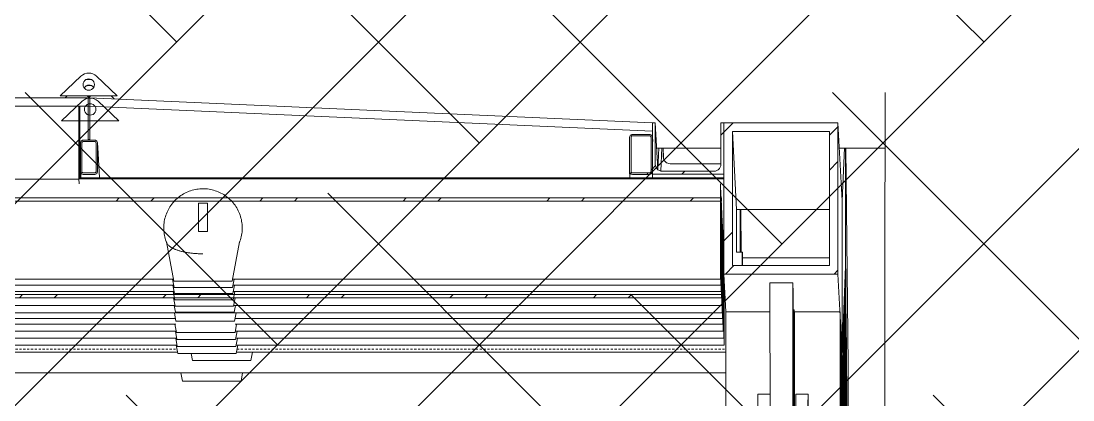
# Model space of a CAD drawing. Header units: millimetres. Extents: x 50357 to 985146, y 723188 to 1803594.
# Drawn here: x 909502 to 913188, y 784342 to 785669 of the extents above; entities that cross this region are included whole.
import ezdxf

# ---------------------------------------------------------------- set-up
doc = ezdxf.new("R2010")
doc.units = ezdxf.units.MM
doc.header["$LTSCALE"] = 3
doc.header["$MEASUREMENT"] = 0
doc.linetypes.add('Member Hidden', pattern=[4.5, 2.5, -2])
for name, color, linetype, lineweight, true_color in [('A-FLOR', 7, 'Continuous', 5, 0x6e6e6e), ('A-FLOR-PATT', 7, 'Continuous', 13, 0x6e6e6e), ('A-GENM', 7, 'Continuous', 13, 0x6e6e6e), ('ADS280_H', 7, 'Member Hidden', 13, 0x6e6e6e), ('ADS280_S', 7, 'Continuous', 13, 0x6e6e6e), ('E-ELEC-EQPM', 7, 'Continuous', 13, 0x6e6e6e), ('S-BEAM', 7, 'Continuous', 13, 0x6e6e6e)]:
    doc.layers.add(name, color=color, linetype=linetype, lineweight=lineweight, true_color=true_color)
doc.layers.add('Hatch (CARR)', color=8, linetype='Continuous', lineweight=35)
pattern_1 = [(45, (970121.66, 771645.6), (-251.4472, 251.4472), []), (45, (970121.66, 772026.6), (-251.4472, 251.4472), [])]

# ---------------------------------------------------------------- blocks, each defined once
blk = doc.blocks.new('Built Up Member - S6_BUILT-UP BOX D350xB150xTF11xTW11 THK-3509497-SEC C')
at = {"layer": 'ADS280_H', "linetype": 'Continuous'}
h = blk.add_hatch(dxfattribs=at)
h.set_pattern_fill('FP_1', color=256, style=0, pattern_type=2)
h.set_pattern_definition([(45, (-608130.97, 13871), (-251.4472, 251.4472), []), (45, (-608130.97, 14252), (-251.4472, 251.4472), [])])
h.paths.add_polyline_path([(-666440.8, 26925.2), (-666264.5, 26925.2), (-666264.5, 26936.2), (-673689.1, 26936.2), (-673689.1, 26925.2), (-667256.3, 26925.2)], flags=0)
h.paths.add_polyline_path([(-666440.8, 27264.2), (-666264.5, 27264.2), (-666264.5, 27275.2), (-673689.1, 27275.2), (-673689.1, 27264.2), (-666542.8, 27264.2)], flags=0)
at = {"layer": 'ADS280_S', "lineweight": 13}
for p, q in [((-666264.5, 27275.2), (-673689.1, 27275.2)), ((-673689.1, 27264.2), (-666264.5, 27264.2)), ((-666264.5, 27264.2), (-666264.5, 27275.2)), ((-666264.5, 26936.2), (-673689.1, 26936.2)), ((-673689.1, 26925.2), (-666264.5, 26925.2)), ((-666264.5, 26925.2), (-666264.5, 26936.2))]:
    blk.add_line(p, q, dxfattribs=at)
blk = doc.blocks.new('Built Up Member - S6_BUILT-UP BOX D350xB150xTF11xTW11 THK-V8-SEC C')
at = {"layer": 'S-BEAM'}
blk.add_line((-673441.1, 26662.7), (-666249, 26662.7), dxfattribs=at)
blk = doc.blocks.new('Built Up Member - S6_BUILT-UP BOX D350xB150xTF11xTW11 THK-3509507-SEC C')
at = {"layer": 'S-BEAM'}
for p, q in [((-666211.4, 27085), (-666191.4, 27085)), ((-666191.3, 27085), (-666191.4, 27085)), ((-666191.4, 27085), (-666191.4, 27038.3)), ((-666191.3, 27074), (-666191.3, 27085)), ((-666191.3, 27074), (-666191.3, 27074)), ((-666191.3, 27074), (-666191.3, 27038.3))]:
    blk.add_line(p, q, dxfattribs=at)
blk = doc.blocks.new('Built Up Member - S6_BUILT-UP BOX D350xB150xTF11xTW11 THK-V12-SEC C')
at = {"layer": 'S-BEAM'}
for p, q in [((-666255.4, 26991.6), (-666255.4, 26759.5)), ((-666255.3, 26990.2), (-666255.3, 26770.5)), ((-666255.3, 26770.5), (-666255.4, 26770.5)), ((-666255.3, 26759.5), (-666255.3, 26770.5)), ((-671765.4, 26759.5), (-668172.2, 26759.5)), ((-667965.4, 26759.5), (-666255.4, 26759.5)), ((-666255.4, 26759.5), (-666255.3, 26759.5))]:
    blk.add_line(p, q, dxfattribs=at)
blk = doc.blocks.new('Built Up Member - S6_BUILT-UP BOX D350xB150xTF11xTW11 THK-V13-SEC C')
at = {"layer": 'S-BEAM'}
for p, q in [((-666256.7, 27113.2), (-666256.7, 26784)), ((-666256.7, 27111.8), (-666256.7, 26795)), ((-671766.8, 26784), (-668173.5, 26784)), ((-667966.8, 26784), (-666256.7, 26784)), ((-666256.7, 26784), (-666256.7, 26795)), ((-666256.7, 26795), (-666256.7, 26795)), ((-666256.7, 26784), (-666256.7, 26784))]:
    blk.add_line(p, q, dxfattribs=at)
blk = doc.blocks.new('Built Up Member - S6_BUILT-UP BOX D350xB150xTF11xTW11 THK-V14-SEC C')
at = {"layer": 'S-BEAM'}
for p, q in [((-666258.1, 27138.2), (-666258.1, 26808.5)), ((-666258, 27136.8), (-666258, 26819.5)), ((-671768.1, 26808.5), (-668174.9, 26808.5)), ((-667968.1, 26808.5), (-666258.1, 26808.5)), ((-666258, 26819.5), (-666258.1, 26819.5)), ((-666258.1, 26808.5), (-666258, 26808.5)), ((-666258, 26808.5), (-666258, 26819.5))]:
    blk.add_line(p, q, dxfattribs=at)
blk = doc.blocks.new('Built Up Member - S6_BUILT-UP BOX D350xB150xTF11xTW11 THK-V15-SEC C')
at = {"layer": 'S-BEAM'}
for p, q in [((-666259.4, 27163.3), (-666259.4, 26833.1)), ((-666259.4, 27161.9), (-666259.4, 26844.1)), ((-666259.4, 26833.1), (-666259.4, 26844.1)), ((-666259.4, 26844.1), (-666259.4, 26844.1)), ((-671769.2, 26833.1), (-668176, 26833.1)), ((-667969.2, 26833.1), (-666259.4, 26833.1)), ((-666259.4, 26833.1), (-666259.4, 26833.1))]:
    blk.add_line(p, q, dxfattribs=at)
blk = doc.blocks.new('Built Up Member - S6_BUILT-UP BOX D350xB150xTF11xTW11 THK-V16-SEC C')
at = {"layer": 'S-BEAM'}
for p, q in [((-666260.5, 27183.5), (-666260.5, 26852.7)), ((-666260.4, 27182.1), (-666260.4, 26863.7)), ((-671769.4, 26852.7), (-668177.9, 26852.7)), ((-667969.4, 26852.7), (-666260.5, 26852.7)), ((-666260.4, 26863.7), (-666260.5, 26863.7)), ((-666260.5, 26852.7), (-666260.4, 26852.7)), ((-666260.4, 26852.7), (-666260.4, 26863.7))]:
    blk.add_line(p, q, dxfattribs=at)
blk = doc.blocks.new('Built Up Member - S6_BUILT-UP BOX D350xB150xTF11xTW11 THK-V17-SEC C')
at = {"layer": 'S-BEAM'}
for p, q in [((-666261.6, 27203.6), (-666261.6, 26872.4)), ((-666261.5, 27202.2), (-666261.5, 26883.4)), ((-666261.5, 26883.4), (-666261.6, 26883.4)), ((-666261.5, 26872.4), (-666261.5, 26883.4)), ((-673686.2, 26872.4), (-666261.6, 26872.4)), ((-666261.6, 26872.4), (-666261.5, 26872.4))]:
    blk.add_line(p, q, dxfattribs=at)
blk = doc.blocks.new('Built Up Member - S6_BUILT-UP BOX D350xB150xTF11xTW11 THK-V18-SEC C')
at = {"layer": 'S-BEAM'}
for p, q in [((-666263, 27230.6), (-666263, 26898.8)), ((-666263, 27229.2), (-666263, 26909.8)), ((-671773.2, 26898.8), (-668179.2, 26898.8)), ((-667973.9, 26898.8), (-666263, 26898.8)), ((-666263, 26909.8), (-666263, 26909.8)), ((-666263, 26898.8), (-666263, 26908.8)), ((-666263, 26898.8), (-666263, 26898.8))]:
    blk.add_line(p, q, dxfattribs=at)
blk = doc.blocks.new('Built Up Member - S6_BUILT-UP BOX D350xB150xTF11xTW11 THK-V19-SEC C')
at = {"layer": 'S-BEAM'}
for p, q in [((-666265.7, 27280), (-666265.7, 26947)), ((-666265.6, 27278.6), (-666265.6, 26958)), ((-671775.1, 26947), (-668182.8, 26947)), ((-667975.1, 26947), (-666265.7, 26947)), ((-666265.6, 26958), (-666265.7, 26958)), ((-666265.7, 26947), (-666265.6, 26947)), ((-666265.6, 26947), (-666265.6, 26958))]:
    blk.add_line(p, q, dxfattribs=at)
blk = doc.blocks.new('Built Up Member - S6_BUILT-UP BOX D350xB150xTF11xTW11 THK-V20-SEC C')
at = {"layer": 'S-BEAM'}
for p, q in [((-671446.3, 27340.7), (-668516.3, 27340.7)), ((-666268.1, 27324.6), (-666268.1, 26990.7)), ((-666268, 27323.2), (-666268, 27001.7)), ((-671777.5, 26990.7), (-668185.2, 26990.7)), ((-667977.5, 26990.7), (-666268.1, 26990.7)), ((-666268, 27001.7), (-666268.1, 27001.7)), ((-666268.1, 26990.7), (-666268, 26990.7)), ((-666268, 26990.7), (-666268, 27001.7))]:
    blk.add_line(p, q, dxfattribs=at)
blk = doc.blocks.new('Built Up Member - S6_BUILT-UP BOX D350xB150xTF11xTW11 THK-V21-SEC C')
at = {"layer": 'S-BEAM'}
for p, q in [((-666266.9, 27302.3), (-666266.9, 26968.9)), ((-666266.8, 27300.9), (-666266.8, 26979.9)), ((-671776.3, 26968.9), (-668184, 26968.9)), ((-667976.1, 26968.9), (-666266.9, 26968.9)), ((-666266.8, 26979.9), (-666266.9, 26979.9)), ((-666266.9, 26968.9), (-666266.8, 26968.9)), ((-666266.8, 26968.9), (-666266.8, 26979.9))]:
    blk.add_line(p, q, dxfattribs=at)
blk = doc.blocks.new('Built Up Member - S6_BUILT-UP BOX D350xB150xTF11xTW11 THK-V22-SEC C')
at = {"layer": 'S-BEAM'}
for p, q in [((-666264.5, 27257.6), (-666264.5, 26925.2)), ((-666264.4, 27256.2), (-666264.4, 26936.2)), ((-671773.2, 26925.2), (-668181.6, 26925.2)), ((-667973.9, 26925.2), (-666264.5, 26925.2)), ((-666264.4, 26936.2), (-666264.5, 26936.2)), ((-666264.5, 26925.2), (-666264.4, 26925.2)), ((-666264.4, 26925.2), (-666264.4, 26936.2))]:
    blk.add_line(p, q, dxfattribs=at)
blk = doc.blocks.new('Downlight Group - Downlight Group-2491324-SEC C')
at = {"layer": 'E-ELEC-EQPM'}
for p, q in [((-671504.3, 27614), (-671576.8, 27545)), ((-671476.8, 27625), (-671476.8, 27625)), ((-671376.8, 27545), (-671449.2, 27614)), ((-668504.3, 27614), (-668576.8, 27545)), ((-668476.8, 27625), (-668476.8, 27625)), ((-668376.8, 27545), (-668449.2, 27614)), ((-671576.8, 27545), (-671376.8, 27545)), ((-668576.8, 27545), (-668376.8, 27545))]:
    blk.add_line(p, q, dxfattribs=at)
for centre, major_axis, start_param, end_param in [((-671476.8, 27585), (0, 40), 5.522173, 7.044198), ((-668476.8, 27585), (0, 40), 5.522173, 7.044198), ((-671476.8, 27585), (0, 20), 4.712389, 7.853982), ((-671476.8, 27585), (0, 20), 1.570796, 4.712389), ((-668476.8, 27585), (0, 20), 4.712389, 7.853982), ((-668476.8, 27585), (0, 20), 1.570796, 4.712389)]:
    blk.add_ellipse(centre, major_axis=major_axis, ratio=1, start_param=start_param, end_param=end_param, dxfattribs=at)
blk = doc.blocks.new('Downlight Group - Downlight Group-V23-SEC C')
at = {"layer": 'E-ELEC-EQPM'}
for p, q in [((-668174, 26803.9), (-668179.5, 26833.1)), ((-667969, 26803.9), (-668174, 26803.9)), ((-667963.5, 26833.1), (-667969, 26803.9))]:
    blk.add_line(p, q, dxfattribs=at)
blk = doc.blocks.new('Downlight Group - Downlight Group-V24-SEC C')
at = {"layer": 'E-ELEC-EQPM'}
for p, q in [((-668177.6, 26874.3), (-668182.2, 26898.8)), ((-667972.6, 26874.3), (-668177.6, 26874.3)), ((-667968, 26898.8), (-667972.6, 26874.3))]:
    blk.add_line(p, q, dxfattribs=at)
blk = doc.blocks.new('Downlight Group - Downlight Group-V25-SEC C')
at = {"layer": 'E-ELEC-EQPM'}
for p, q in [((-668479.1, 27668.7), (-668479.2, 27668.7)), ((-668181.4, 26939.7), (-668186.9, 26968.9)), ((-667971, 26968.9), (-667976.4, 26939.7)), ((-667976.4, 26939.7), (-668181.4, 26939.7))]:
    blk.add_line(p, q, dxfattribs=at)
blk.add_ellipse((-668479.2, 27628.7), major_axis=(0, 40), ratio=1, start_param=6.050482, end_param=6.632934, dxfattribs=at)
blk = doc.blocks.new('Downlight Group - Downlight Group-V26-SEC C')
at = {"layer": 'E-ELEC-EQPM'}
for p, q in [((-668480.3, 27690.5), (-668480.4, 27690.5)), ((-668557.4, 27632.3), (-668564.1, 27626)), ((-668392.5, 27622.1), (-668403.3, 27632.3)), ((-668182.6, 26961.5), (-668188.1, 26990.7)), ((-667972.2, 26990.7), (-667977.6, 26961.5)), ((-667977.6, 26961.5), (-668182.6, 26961.5))]:
    blk.add_line(p, q, dxfattribs=at)
for major_axis, start_param, end_param in [((0, 40), 6.050482, 6.632934), ((0, 20), 5.342736, 7.322289), ((0, 20), 2.731005, 3.55218)]:
    blk.add_ellipse((-668480.4, 27650.5), major_axis=major_axis, ratio=1, start_param=start_param, end_param=end_param, dxfattribs=at)
blk = doc.blocks.new('Downlight Group - Downlight Group-V27-SEC C')
at = {"layer": 'E-ELEC-EQPM'}
for p, q in [((-668509.1, 27701.3), (-668581.6, 27632.3)), ((-668481.5, 27712.3), (-668481.6, 27712.3)), ((-668381.6, 27632.3), (-668454, 27701.3)), ((-668581.6, 27632.3), (-668381.6, 27632.3)), ((-668097.7, 27257.3), (-668097.7, 27157.3)), ((-668065.3, 27257.3), (-668097.7, 27257.3)), ((-668065.3, 27157.3), (-668065.3, 27257.3)), ((-668065.3, 27257.3), (-668065.2, 27257.3)), ((-668097.7, 27157.3), (-668065.3, 27157.3)), ((-668065.3, 27157.3), (-668065.2, 27157.3)), ((-668183.8, 26983.3), (-668209.8, 27121.6)), ((-667952.9, 27121.6), (-667978.8, 26983.3)), ((-667978.8, 26983.3), (-668183.8, 26983.3))]:
    blk.add_line(p, q, dxfattribs=at)
at = {"layer": 'E-ELEC-EQPM', "flags": 128}
for points in [[(-668081.4, 27307.3), (-668086.9, 27307.2), (-668092.3, 27306.9), (-668097.8, 27306.3), (-668103.3, 27305.5), (-668108.7, 27304.6), (-668114, 27303.4), (-668119.4, 27301.9), (-668124.6, 27300.3), (-668129.8, 27298.5), (-668134.9, 27296.4), (-668139.9, 27294.2), (-668144.8, 27291.8), (-668149.7, 27289.1), (-668154.4, 27286.3), (-668159, 27283.3), (-668163.5, 27280.1), (-668167.8, 27276.7), (-668172, 27273.2), (-668176.1, 27269.5), (-668180, 27265.6), (-668183.7, 27261.6), (-668187.3, 27257.4), (-668190.8, 27253.1), (-668194, 27248.7), (-668197.1, 27244.1), (-668199.9, 27239.4), (-668202.6, 27234.6), (-668205.1, 27229.7), (-668207.4, 27224.7), (-668209.5, 27219.6), (-668211.4, 27214.5), (-668213.1, 27209.2), (-668214.6, 27203.9), (-668215.8, 27198.6), (-668216.9, 27193.2), (-668217.7, 27187.7), (-668218.3, 27182.3), (-668218.7, 27176.8), (-668218.8, 27171.3), (-668218.8, 27165.8), (-668218.5, 27160.3), (-668218, 27154.8), (-668217.3, 27149.4), (-668216.4, 27143.9), (-668215.3, 27138.6), (-668213.9, 27133.2), (-668212.3, 27128), (-668210.6, 27122.8), (-668208.8, 27118.2)], [(-667953.9, 27118.2), (-667951.9, 27123.4), (-667950.2, 27128.6), (-667948.6, 27133.9), (-667947.3, 27139.2), (-667946.2, 27144.6), (-667945.3, 27150), (-667944.6, 27155.5), (-667944.1, 27161), (-667943.9, 27166.4), (-667943.9, 27171.9), (-667944.1, 27177.4), (-667944.5, 27182.9), (-667945.1, 27188.4), (-667946, 27193.8), (-667947, 27199.2), (-667948.3, 27204.6), (-667949.8, 27209.9), (-667951.5, 27215.1), (-667953.4, 27220.2), (-667955.6, 27225.3), (-667957.9, 27230.3), (-667960.4, 27235.2), (-667963.1, 27240), (-667966, 27244.6), (-667969.1, 27249.2), (-667972.4, 27253.6), (-667975.8, 27257.9), (-667979.4, 27262.1), (-667983.2, 27266.1), (-667987.1, 27269.9), (-667991.2, 27273.6), (-667995.4, 27277.1), (-667999.8, 27280.5), (-668004.3, 27283.7), (-668008.9, 27286.6), (-668013.6, 27289.5), (-668018.5, 27292.1), (-668023.4, 27294.5), (-668028.4, 27296.7), (-668033.5, 27298.7), (-668038.7, 27300.5), (-668044, 27302.1), (-668049.3, 27303.5), (-668054.7, 27304.7), (-668060.1, 27305.6), (-668065.6, 27306.4), (-668071, 27306.9), (-668076.5, 27307.2), (-668081.4, 27307.3)]]:
    blk.add_lwpolyline(points, dxfattribs=at)
at = {"layer": 'E-ELEC-EQPM'}
for centre, major_axis, ratio, start_param, end_param in [((-668481.6, 27672.3), (0, 40), 1, 5.522173, 7.044198), ((-668481.6, 27672.3), (0, 20), 1, 4.712389, 7.853982), ((-668481.6, 27672.3), (0, 20), 1, 1.570796, 4.712389), ((-668065.1, 27169.8), (0, 136.5), 0.000538, 0.875202, 1.570796)]:
    blk.add_ellipse(centre, major_axis=major_axis, ratio=ratio, start_param=start_param, end_param=end_param, dxfattribs=at)
for points in [[(-668065.2, 27157.3), (-668065.2, 27159.7), (-668065.2, 27164.2), (-668065.2, 27168), (-668065.2, 27169.8)], [(-668065.3, 27157.3), (-668065.3, 27157.3), (-668065.2, 27157.3), (-668065.2, 27157.3)]]:
    blk.add_open_spline(points, degree=3, dxfattribs=at)
blk.add_open_spline([(-668081.4, 27079.3), (-668086, 27079.3), (-668095, 27079.5), (-668108.1, 27080.2), (-668119, 27081.2), (-668127.4, 27082.3), (-668133.7, 27083.2), (-668139.8, 27084.2), (-668147.6, 27085.7), (-668155.2, 27087.4), (-668162.3, 27089.4), (-668167.4, 27090.9), (-668172.3, 27092.5), (-668176.6, 27094.1), (-668180.5, 27095.7), (-668183.8, 27097.1), (-668187, 27098.7), (-668190, 27100.2), (-668192.8, 27101.9), (-668196.2, 27104.1), (-668201.6, 27108.1), (-668207.2, 27114), (-668209.3, 27119.1), (-668209.8, 27121.6)], degree=3, knots=[-1, -1, -1, -1, -0.930556, -0.861111, -0.791667, -0.756944, -0.722222, -0.6875, -0.652778, -0.583333, -0.548611, -0.513889, -0.479167, -0.444444, -0.416667, -0.388889, -0.361111, -0.333333, -0.305556, -0.277778, -0.222222, -0.111111, 0, 0, 0, 0], dxfattribs=at)
blk = doc.blocks.new('Downlight Group - Downlight Group-V28-SEC C')
at = {"layer": 'E-ELEC-EQPM'}
for p, q in [((-668118.6, 26705.8), (-668123.2, 26730.3)), ((-667908.1, 26735), (-667913.6, 26705.8)), ((-667913.6, 26705.8), (-668118.6, 26705.8))]:
    blk.add_line(p, q, dxfattribs=at)
blk = doc.blocks.new('Downlight Group - Downlight Group-V29-SEC C')
at = {"layer": 'E-ELEC-EQPM'}
for p, q in [((-668153, 26633.5), (-668158.5, 26662.7)), ((-667942.6, 26662.7), (-667948, 26633.5)), ((-667948, 26633.5), (-668153, 26633.5))]:
    blk.add_line(p, q, dxfattribs=at)
blk = doc.blocks.new('Circular Hollow Sections - A1_CHS Ø 1000x25 THK-3673371-SEC C')
at = {"layer": 'S-BEAM', "flags": 128}
blk.add_lwpolyline([(-665698.1, 21304.7), (-665697, 22621.2), (-665695.8, 23852.6), (-665694.6, 24996.9), (-665693.4, 26052.4), (-665692.2, 27017.3), (-665691.3, 27644.8)], dxfattribs=at)
blk = doc.blocks.new('Rectangular Hollow Sections - RHS120x60x5-V34-SEC C')
at = {"layer": 'S-BEAM'}
h = blk.add_hatch(dxfattribs=at)
h.set_pattern_fill('FP_1', color=256, style=0, pattern_type=2)
h.set_pattern_definition([(45, (-608098.97, 13871), (-251.4472, 251.4472), []), (45, (-608098.97, 14252), (-251.4472, 251.4472), [])])
h.paths.add_polyline_path([(-668460.9, 27357.6), (-668456.5, 27358.6), (-668453.1, 27361.4), (-668451.1, 27365.4), (-668450.9, 27367.6), (-668451.9, 27471.9), (-668454.6, 27475.4), (-668458.6, 27477.4), (-668460.9, 27477.6), (-668505.2, 27476.6), (-668508.7, 27473.8), (-668510.6, 27469.8), (-668510.9, 27467.6), (-668509.9, 27363.3), (-668507.1, 27359.8), (-668503.1, 27357.9), (-668498.5, 27357.6)], flags=0)
h.paths.add_polyline_path([(-668460.9, 27362.6), (-668504, 27363.7), (-668505.7, 27366.5), (-668505.9, 27367.6), (-668504.8, 27470.7), (-668502, 27472.5), (-668498.5, 27472.6), (-668457.8, 27471.5), (-668456, 27468.7), (-668455.9, 27467.6), (-668457, 27364.5), (-668459.8, 27362.7)], flags=0)
for p, q in [((-668510.9, 27467.6), (-668510.9, 27367.6)), ((-668505.9, 27367.6), (-668505.9, 27467.6)), ((-668460.9, 27477.6), (-668500.9, 27477.6)), ((-668500.9, 27472.6), (-668460.9, 27472.6)), ((-668455.9, 27467.6), (-668455.9, 27367.6)), ((-668450, 27452.2), (-668450.9, 27468.1)), ((-668450.9, 27367.6), (-668450.9, 27467.6)), ((-668444.2, 27344.9), (-668450, 27452.2)), ((-668510.9, 27367.1), (-668510, 27351.1)), ((-668460.9, 27362.6), (-668500.9, 27362.6)), ((-668500.9, 27357.6), (-668460.9, 27357.6)), ((-668510, 27351.1), (-668509.7, 27344.9))]:
    blk.add_line(p, q, dxfattribs=at)
at = {"layer": 'S-BEAM', "flags": 128}
for points in [[(-668500.9, 27477.6), (-668503.1, 27477.4), (-668505.2, 27476.6), (-668507.1, 27475.4), (-668508.7, 27473.8), (-668509.9, 27471.9), (-668510.6, 27469.8), (-668510.9, 27467.6)], [(-668505.9, 27467.6), (-668505.7, 27468.7), (-668505.4, 27469.8), (-668504.8, 27470.7), (-668504, 27471.5), (-668503, 27472.1), (-668502, 27472.5), (-668500.9, 27472.6)], [(-668450.9, 27467.6), (-668451.1, 27469.8), (-668451.9, 27471.9), (-668453.1, 27473.8), (-668454.6, 27475.4), (-668456.5, 27476.6), (-668458.6, 27477.4), (-668460.9, 27477.6)], [(-668460.9, 27472.6), (-668459.8, 27472.5), (-668458.7, 27472.1), (-668457.8, 27471.5), (-668457, 27470.7), (-668456.4, 27469.8), (-668456, 27468.7)], [(-668510.9, 27367.6), (-668510.6, 27365.4), (-668509.9, 27363.3), (-668508.7, 27361.4), (-668507.1, 27359.8), (-668505.4, 27358.7)], [(-668500.9, 27362.6), (-668502, 27362.7), (-668503, 27363.1), (-668504, 27363.7), (-668504.8, 27364.5), (-668505.4, 27365.4), (-668505.7, 27366.5), (-668505.9, 27367.6)], [(-668505.2, 27358.6), (-668503.1, 27357.9), (-668500.9, 27357.6)], [(-668460.9, 27357.6), (-668458.6, 27357.9), (-668456.5, 27358.6), (-668454.6, 27359.8), (-668453.1, 27361.4), (-668451.9, 27363.3), (-668451.1, 27365.4), (-668450.9, 27367.6)], [(-668455.9, 27367.6), (-668456, 27366.5), (-668456.4, 27365.4), (-668457, 27364.5), (-668457.8, 27363.7), (-668458.7, 27363.1), (-668459.8, 27362.7), (-668460.9, 27362.6)]]:
    blk.add_lwpolyline(points, dxfattribs=at)
blk = doc.blocks.new('PFC-Parallel Flange Channels - CHANNEL 624x500x10-4185768-SEC C')
at = {"layer": 'S-BEAM', "linetype": 'Member Hidden'}
for p, q in [((-671762.2, 26745), (-668172.7, 26745)), ((-667962.2, 26745), (-666249, 26745))]:
    blk.add_line(p, q, dxfattribs=at)
blk = doc.blocks.new('Hanger Joint Gird 8330 - Hanger Joint Gird 8330-5168583-SEC C')
at = {"layer": 'A-GENM'}
for p, q in [((-666093.8, 25943.1), (-666094.7, 26978)), ((-666094.7, 26978), (-666014.7, 26978)), ((-666014.7, 26978), (-666013.8, 25943.1)), ((-666013.6, 26158), (-666013.6, 26958.7)), ((-666093.7, 25913), (-666013.7, 25913))]:
    blk.add_line(p, q, dxfattribs=at)
for centre, major_axis, start_param, end_param in [((-666013.7, 26113), (0, 45.8), 6.021386, 7.853982), ((-666013.7, 26113), (0, 45.8), 1.570796, 3.141593), ((-666013.7, 26113), (0, 200), 4.289548, 4.485436), ((-666013.7, 26113), (0, 200), 2.585869, 3.992092), ((-666093.7, 26113), (0, 200), 2.585869, 3.141593)]:
    blk.add_ellipse(centre, major_axis=major_axis, ratio=0.000538, start_param=start_param, end_param=end_param, dxfattribs=at)
blk = doc.blocks.new('Hanger Joint Gird 7347 Upper - Hanger Joint Gird 7347 Upper-5195005-SEC C')
at = {"layer": 'A-GENM'}
for p, q in [((-666013.6, 26882.9), (-666009.4, 26882.9)), ((-666009, 26514.3), (-666009, 26875.8)), ((-666009, 26404), (-666009, 26424.3))]:
    blk.add_line(p, q, dxfattribs=at)
for centre, major_axis, start_param, end_param in [((-666009, 26882.9), (0, 720), 1.570796, 2.300537), ((-666009.2, 26469.3), (0, 45.8), 0, 1.570796), ((-666009.2, 26469.3), (0, 45.7), 1.570796, 3.141593)]:
    blk.add_ellipse(centre, major_axis=major_axis, ratio=0.000538, start_param=start_param, end_param=end_param, dxfattribs=at)
blk = doc.blocks.new('Hanger Node Gird 8330 - Hanger Node Gird 8330-V51-SEC C')
at = {"layer": 'A-GENM'}
for p, q in [((-666094.3, 26587.3), (-666137.2, 26587.3)), ((-665961.2, 26587.3), (-666004.2, 26587.3)), ((-666143.1, 26524.3), (-666146.6, 26518.2)), ((-666138.1, 26524.3), (-666143.1, 26524.3)), ((-666137.4, 26277.3), (-666137.3, 26540.6)), ((-666094.3, 26540.6), (-666137.3, 26540.6)), ((-666094.3, 26403.4), (-666094.3, 26536.3)), ((-666004.3, 26514.3), (-666009.4, 26514.3)), ((-666004.3, 26540.6), (-666004.3, 26405.4)), ((-665961.3, 26540.6), (-666004.3, 26540.6)), ((-665961.3, 26540.6), (-665961.4, 26277.3)), ((-665955.4, 26524.3), (-665960.4, 26524.3)), ((-665951.8, 26518.2), (-665955.4, 26524.3)), ((-666146.6, 26420.5), (-666143.1, 26414.3)), ((-666143.1, 26414.3), (-666138.1, 26414.3)), ((-666004.3, 26405.4), (-666013.5, 26402.1)), ((-666009.3, 26424.3), (-666004.3, 26424.3)), ((-665960.4, 26414.3), (-665955.4, 26414.3)), ((-665955.4, 26414.3), (-665951.8, 26420.5)), ((-665961.3, 26167.7), (-665961.2, 26375.3)), ((-665965.8, 26056.7), (-665964.8, 26059.7)), ((-665889.2, 25749.8), (-665965.5, 25975.2)), ((-666141.7, 25951.1), (-666210.1, 25749.9))]:
    blk.add_line(p, q, dxfattribs=at)
for centre, major_axis, ratio, start_param, end_param in [((-666137.2, 26469.3), (0, 118), 0.000538, 6.229598, 7.205346), ((-666004.2, 26469.3), (0, 118), 0.000538, 6.229598, 7.205346), ((-665961.2, 26469.3), (0, 118), 0.000538, 6.229598, 7.205346), ((-665961.2, 26469.3), (0, 118), 0.000538, 5.056689, 6.134166), ((-666146.6, 26469.3), (0, 48.9), 0.000538, 0.1122, 2.356194), ((-666143.1, 26469.3), (0, 55), 0.000538, 0.000932, 2.356194), ((-666138.1, 26469.3), (0, 55), 0.000538, 0, 2.356194), ((-665961.2, 26469.3), (0, 45.7), 0.000538, 5.497787, 7.068583), ((-665960.4, 26469.3), (0, 55), 0.000538, 0, 2.356194), ((-665955.4, 26469.3), (0, 55), 0.000538, 0, 2.356194), ((-665951.8, 26469.3), (0, 48.9), 0.000538, 0.1122, 2.356194), ((-666138.1, 26469.3), (0, 55), 0.000538, 3.901707, 5.289275), ((-666094.2, 26469.3), (0, 45.7), 0.000538, 1.507819, 2.356194), ((-665961.2, 26469.3), (0, 45.7), 0.000538, 3.926991, 5.497787), ((-665961.2, 26469.3), (0, 45.7), 0.000538, 1.047198, 2.356194), ((-665951.8, 26469.3), (0, 48.9), 0.000538, 4.366943, 5.040585), ((-666146.6, 26469.3), (0, 48.9), 0.000538, 2.356194, 3.405935), ((-666094.2, 26469.3), (0, 45.7), 0.000538, 2.356194, 3.141593), ((-665961.2, 26469.3), (0, 45.7), 0.000538, 2.356194, 3.403392), ((-665951.8, 26469.3), (0, 48.9), 0.000538, 2.356194, 3.405935), ((-666143.1, 26469.3), (0, 55), 0.000538, 2.356194, 3.14066), ((-666143.1, 26469.3), (0, 55), 0.000538, 3.141593, 3.253792), ((-666138.1, 26469.3), (0, 55), 0.000538, 2.356194, 3.253792), ((-666094.2, 26469.3), (0, 118), 0.000538, 4.115134, 4.201577), ((-665961.2, 26469.3), (0, 118), 0.000538, 3.790228, 4.36764), ((-665960.4, 26469.3), (0, 55), 0.000538, 2.356194, 3.253792), ((-665955.4, 26469.3), (0, 55), 0.000538, 2.356194, 3.141593), ((-665955.4, 26469.3), (0, 55), 0.000538, 3.142525, 3.253792), ((-666049.4, 26067.3), (-85, 0), 0.707107, 2.972481, 3.27695), ((-666049.6, 25722.6), (-165, 0.1), 0.707107, 5.308334, 6.425222), ((-666049.6, 25722.6), (-165, 0.1), 0.707107, 2.999575, 4.176919)]:
    blk.add_ellipse(centre, major_axis=major_axis, ratio=ratio, start_param=start_param, end_param=end_param, dxfattribs=at)
for points, knots in [([(-666137.4, 26277.3), (-666134.1, 26267), (-666129.2, 26251.5), (-666124.1, 26236), (-666122.4, 26231)], [0, 0, 0, 0, 0.2, 0.2986143, 0.2986143, 0.2986143, 0.2986143]), ([(-665976.5, 26231), (-665974.8, 26236), (-665969.6, 26251.5), (-665964.7, 26267), (-665961.4, 26277.3)], [0.7013857, 0.7013857, 0.7013857, 0.7013857, 0.8, 1, 1, 1, 1])]:
    blk.add_open_spline(points, degree=3, knots=knots, dxfattribs=at)
blk.add_open_spline([(-666099, 26166), (-666097.9, 26163.4), (-666096.8, 26160.7), (-666095.7, 26158)], degree=3, dxfattribs=at)

msp = doc.modelspace()

# ---------------------------------------------------------------- hatches: boundary and pattern name
at = {"layer": 'A-FLOR-PATT'}
h = msp.add_hatch(dxfattribs=at)
h.set_pattern_fill('FP_1', color=256, style=0, pattern_type=2)
h.set_pattern_definition(pattern_1)
h.paths.add_polyline_path([(911964.4875, 785116.521), (911964.4875, 785119.521), (909704.2865, 785119.5332), (909704.2865, 785116.5332), (911913.754, 785116.5212)], flags=0)
h.paths.add_polyline_path([(906774.2938, 785116.5488), (906774.2938, 785119.5488), (904514.2934, 785119.5609), (904514.2934, 785116.5609), (906765.9634, 785116.5488)], flags=0)
at = {"layer": 'Hatch (CARR)'}
h = msp.add_hatch(dxfattribs=at)
h.set_pattern_fill('ANSI38', color=256, scale=4000)
h.paths.add_polyline_path([(919608.1395, 781862.2766), (919608.1395, 788480.2785), (896892.0362, 788480.2785), (896892.0362, 781862.2766)])
at = {"layer": 'S-BEAM'}
h = msp.add_hatch(dxfattribs=at)
h.set_pattern_fill('FP_1', color=256, style=0, pattern_type=2)
h.set_pattern_definition(pattern_1)
h.paths.add_polyline_path([(909707.43, 785119.1258), (909707.43, 785370.6379), (909704.43, 785370.6379), (909704.43, 785119.1258)], flags=0)
h = msp.add_hatch(dxfattribs=at)
h.set_pattern_fill('FP_1', color=256, style=0, pattern_type=2)
h.set_pattern_definition(pattern_1)
h.paths.add_polyline_path([(911964.3083, 785133.0991), (911964.3083, 785313.108), (911954.3083, 785313.108), (911953.6815, 785162.5375), (911951.8326, 785157.2532), (911948.8541, 785152.5129), (911944.8956, 785148.5541), (911940.1554, 785145.5756), (911934.8714, 785143.7265), (911929.3083, 785143.0997), (911743.7453, 785143.7276), (911738.4612, 785145.5767), (911733.7211, 785148.5553), (911729.7625, 785152.514), (911726.4094, 785158.3254), (911724.9351, 785162.5388), (911724.3083, 785168.1021), (911724.3083, 785313.1093), (911714.3083, 785313.1093), (911714.3083, 785133.1004), (911913.754, 785133.0993)], flags=0)
h = msp.add_hatch(dxfattribs=at)
h.set_pattern_fill('FP_1', color=256, style=0, pattern_type=2)
h.set_pattern_definition(pattern_1)
h.paths.add_polyline_path([(912364.3084, 784782.9213), (912364.3084, 785312.9467), (911964.3083, 785312.9489), (911964.3083, 784782.9234), (912219.5634, 784782.922)], flags=0)
h.paths.add_polyline_path([(912334.3084, 784812.9229), (911994.3084, 784812.9247), (911994.3084, 785282.9473), (912334.3084, 785282.9455), (912334.3084, 784968.3534)], flags=0)
h = msp.add_hatch(dxfattribs=at)
h.set_pattern_fill('FP_1', color=256, style=0, pattern_type=2)
h.set_pattern_definition(pattern_1)
h.paths.add_polyline_path([(911704.3126, 785132.2047), (911709.8811, 785133.9677), (911712.1309, 785135.9699), (911714.0619, 785139.9798), (911714.3126, 785142.2051), (911713.3223, 785266.55), (911709.8811, 785270.4484), (911706.5378, 785271.9607), (911704.3126, 785272.2114), (911639.9738, 785271.2214), (911636.4943, 785268.4465), (911634.5633, 785264.4366), (911634.3126, 785253.3114), (911635.3029, 785137.8665), (911638.0777, 785134.3868), (911642.0874, 785132.4558), (911644.3126, 785132.205)], flags=0)
h.paths.add_polyline_path([(911704.3126, 785137.2049), (911641.1952, 785138.2962), (911639.438, 785141.0929), (911639.3126, 785142.2055), (911640.4034, 785265.3289), (911643.2, 785267.0862), (911644.3126, 785267.2115), (911707.4301, 785266.1203), (911709.1872, 785263.3236), (911709.3126, 785253.3114), (911708.2218, 785139.0876), (911705.4252, 785137.3303)], flags=0)

# ---------------------------------------------------------------- linework, layer by layer
at = {"layer": 'A-FLOR'}
for p, q in [((909739.7572, 785400.6176), (906739.2935, 785400.6334)), ((906739.2935, 785370.6334), (909739.7572, 785370.6176)), ((911714.4518, 785313.1073), (909739.7572, 785400.6176)), ((909739.7572, 785370.6176), (911714.4518, 785283.1073)), ((911714.4518, 785283.1073), (911714.4518, 785313.1073)), ((911964.4875, 785119.521), (909704.2865, 785119.5332)), ((909704.2865, 785119.5332), (909704.2865, 785116.5332)), ((909704.2865, 785116.5332), (911964.4875, 785116.521)), ((909705.2068, 785099.2155), (909704.2865, 785116.5332)), ((911964.4875, 785116.521), (911964.4875, 785119.521))]:
    msp.add_line(p, q, dxfattribs=at)
at = {"layer": 'S-BEAM'}
for p, q in [((909704.43, 785370.6379), (909704.43, 785119.1258)), ((909707.43, 785119.1258), (909707.43, 785370.6379)), ((909742.1267, 785401.4251), (909737.1267, 785401.4251)), ((909737.1267, 785401.4251), (909737.1267, 785254.4179)), ((909742.1267, 785254.4179), (909742.1267, 785401.4251)), ((911724.3083, 785313.1093), (911714.3083, 785313.1093)), ((911714.3083, 785313.1093), (911714.3083, 785262.2109)), ((911724.3083, 785168.1021), (911724.3083, 785313.1093)), ((911724.3083, 785313.1093), (911733.1765, 785149.0998)), ((911964.3083, 785313.108), (911954.3083, 785313.108)), ((911954.3083, 785313.108), (911954.3083, 785168.1008)), ((911964.3083, 785133.0991), (911964.3083, 785313.108)), ((912364.3084, 785312.9467), (911964.3083, 785312.9489)), ((911964.3083, 785312.9489), (911964.3083, 784782.9234)), ((912364.3084, 784782.9213), (912364.3084, 785312.9467)), ((912364.3084, 785312.9467), (912379.3145, 785039.6001)), ((911634.3126, 785262.2113), (911634.3126, 785142.2056)), ((911639.3126, 785142.2055), (911639.3126, 785262.2113)), ((911704.3126, 785272.2114), (911644.3126, 785272.2118)), ((911644.3126, 785267.2115), (911704.3126, 785267.2112)), ((911709.3126, 785262.2109), (911709.3126, 785142.2052)), ((911715.1623, 785246.8387), (911714.2979, 785262.7534)), ((911714.3126, 785142.2051), (911714.3126, 785262.2109)), ((911994.3084, 785282.9473), (912334.3084, 785282.9455)), ((911994.3084, 784812.9247), (911994.3084, 785282.9473)), ((911994.3084, 785282.9473), (912009.3144, 785009.6016)), ((912334.3084, 785282.9455), (912334.3084, 784812.9229)), ((909737.1267, 785254.4179), (909742.1267, 785254.4179)), ((909737.1863, 785253.3114), (909737.1267, 785254.4179)), ((909742.1863, 785253.3114), (909742.1267, 785254.4179)), ((911729.1198, 785224.1261), (911954.3083, 785224.1261)), ((911733.6597, 785148.5064), (911736.7383, 785225.6191)), ((911743.4648, 785143.6263), (911746.7383, 785225.6191)), ((911751.2916, 785194.6578), (911751.292, 785225.6191)), ((911751.292, 785225.6191), (911751.2916, 785194.6578)), ((911752.3943, 785225.6191), (911752.7446, 785189.3209)), ((912369.1845, 785224.1261), (912529.0261, 785224.1261)), ((912379.3112, 785039.5888), (912386.7382, 785225.6191)), ((912391.2893, 785225.6191), (912391.2924, 784809.6437)), ((912392.3942, 785225.6191), (912399.7386, 784464.5742)), ((911776.2913, 785169.6484), (911954.4151, 785169.6484)), ((909704.43, 785119.1258), (909707.43, 785119.1258)), ((911634.3273, 785141.6631), (911635.1918, 785125.7484)), ((911635.1918, 785125.7484), (911635.53, 785119.5227)), ((911704.3126, 785137.2049), (911644.3126, 785137.2053)), ((911644.3126, 785132.205), (911704.3126, 785132.2047)), ((911714.3083, 785142.2051), (911714.3083, 785133.1004)), ((911714.3083, 785133.1004), (911964.3083, 785133.0991)), ((911714.3083, 785133.1004), (911715.0425, 785119.5223)), ((911929.3083, 785143.0997), (911749.3083, 785143.1007)), ((912379.315, 784509.637), (912379.3112, 785039.5888)), ((912009.3115, 785009.5915), (912334.3084, 785009.5915)), ((912009.3126, 784859.6127), (912009.3115, 785009.5915)), ((912021.291, 785009.5915), (912021.292, 784859.6127)), ((912024.1891, 785009.5915), (912025.6364, 784859.6127)), ((912334.3084, 784812.9229), (911994.3084, 784812.9247)), ((912029.3476, 784839.641), (912334.3084, 784839.641)), ((911964.3083, 784782.9234), (912364.3084, 784782.9213)), ((911971.5808, 784650.4505), (911964.3083, 784782.9234)), ((912379.3117, 784509.6256), (912364.3084, 784782.9213)), ((912379.3131, 784775.7641), (912379.3117, 784509.6256)), ((912391.2924, 784809.6437), (912379.315, 784509.637)), ((912391.2871, 784809.5131), (912391.1475, 784806.0156)), ((912391.1475, 784806.0156), (912391.1475, 782354.6127)), ((912391.2924, 784809.6437), (912391.2871, 784809.5131)), ((912391.4328, 784794.4192), (912391.2871, 784809.5131)), ((912399.7386, 783933.7503), (912391.2871, 784809.5131)), ((912391.4328, 784794.4192), (912391.4328, 782354.6127)), ((912388.8929, 784749.5413), (912388.7521, 784746.0156)), ((912388.7521, 784746.0156), (912388.7521, 782354.6127)), ((912388.8929, 784749.5413), (912389.0374, 784749.5413)), ((912389.0374, 784749.5413), (912389.0374, 782354.6127)), ((912386.642, 784693.1617), (912386.3567, 784686.0156)), ((912386.3567, 784686.0156), (912386.3567, 782354.6127)), ((912386.642, 784693.1617), (912386.642, 782354.6127)), ((912126.0597, 784650.4505), (911971.5808, 784650.4505)), ((911971.5808, 784650.4505), (911971.5808, 777299.6561)), ((912371.5807, 784650.4505), (912211.1941, 784650.4505)), ((912371.5807, 784650.4505), (912371.5807, 777299.6561)), ((912371.9576, 784643.5867), (912371.5807, 784650.4505)), ((912371.9576, 778499.3498), (912371.9576, 784643.5867)), ((912384.1013, 784629.5226), (912383.9613, 784626.0156)), ((912384.1013, 784629.5226), (912384.2466, 784629.5226)), ((912384.2466, 784629.5226), (912384.2466, 782354.6127)), ((912371.9565, 784609.9233), (912373.8056, 784609.9233)), ((912373.7418, 784609.9233), (912373.7418, 778499.3498)), ((912374.1186, 784604.2221), (912373.8056, 784609.9233)), ((912374.1186, 784604.2221), (912374.1186, 778499.3498)), ((912383.9613, 782354.6127), (912383.9613, 784626.0156)), ((912374.1186, 784559.7397), (912376.5606, 784559.7397)), ((912376.4332, 784559.7397), (912376.4332, 782354.6127)), ((912376.8101, 784555.1951), (912376.5606, 784559.7397)), ((912376.8101, 784555.1951), (912376.8101, 782354.6127)), ((912381.7055, 784569.5133), (912381.5201, 784564.8695)), ((912381.5201, 782354.6127), (912381.5201, 784564.8695)), ((912381.7055, 784569.5133), (912381.8969, 784569.5133)), ((912381.8969, 784569.5133), (912381.8969, 782354.6127)), ((912393.5429, 784575.7633), (912391.1475, 784575.7633)), ((912393.5429, 782354.6127), (912393.5429, 784575.7633)), ((912393.8282, 784546.2001), (912393.5429, 784575.7633)), ((912393.8282, 784546.2001), (912393.8282, 782354.6127)), ((910049.8015, 784509.6127), (906456.5593, 784509.6127)), ((911971.5808, 784509.6127), (910256.5587, 784509.6127)), ((912379.3117, 784509.6256), (912376.8101, 784509.6256)), ((912376.8101, 784496.9127), (912379.5015, 784496.9127)), ((912379.1247, 782354.6127), (912379.1247, 784496.9127)), ((912379.5015, 784496.9127), (912379.5015, 782354.6127)), ((912399.7386, 784464.5742), (912399.7386, 783933.7503))]:
    msp.add_line(p, q, dxfattribs=at)
at = {"layer": 'S-BEAM', "flags": 128}
for points in [[(911644.3126, 785272.2118), (911642.0874, 785271.961), (911639.9738, 785271.2214), (911638.0777, 785270.03), (911636.4943, 785268.4465), (911635.3029, 785266.5504), (911634.5633, 785264.4366), (911634.3126, 785262.2113)], [(911639.3126, 785262.2113), (911639.438, 785263.324), (911639.8078, 785264.3808), (911640.4034, 785265.3289), (911641.1952, 785266.1206), (911642.1432, 785266.7164), (911643.2, 785267.0862), (911644.3126, 785267.2115)], [(911714.3126, 785262.2109), (911714.0619, 785264.4362), (911713.3223, 785266.55), (911712.1309, 785268.4461), (911710.5475, 785270.0296), (911708.6514, 785271.2211), (911706.5378, 785271.9607), (911704.3126, 785272.2114)], [(911704.3126, 785267.2112), (911705.4252, 785267.0858), (911706.482, 785266.716), (911707.4301, 785266.1203), (911708.2218, 785265.3285), (911708.8175, 785264.3805), (911709.1872, 785263.3236), (911709.3126, 785262.2109)], [(911763.7914, 785172.999), (911754.6408, 785182.1531), (911751.2916, 785194.6578)], [(911754.6408, 785182.1531), (911763.7914, 785172.999), (911776.2913, 785169.6484)], [(911749.3083, 785143.1007), (911743.7453, 785143.7276), (911738.4612, 785145.5767), (911733.7211, 785148.5553), (911729.7625, 785152.514), (911726.7841, 785157.2544), (911724.9351, 785162.5388), (911724.3083, 785168.1021)], [(911954.3083, 785168.1008), (911953.6815, 785162.5375), (911951.8326, 785157.2532), (911948.8541, 785152.5129), (911944.8956, 785148.5541), (911940.1554, 785145.5756), (911934.8714, 785143.7265), (911929.3083, 785143.0997)], [(911634.3126, 785142.2056), (911634.5633, 785139.9802), (911635.3029, 785137.8665), (911636.4943, 785135.9703), (911638.0777, 785134.3868), (911639.7863, 785133.2882)], [(911644.3126, 785137.2053), (911643.2, 785137.3306), (911642.1432, 785137.7004), (911641.1952, 785138.2962), (911640.4034, 785139.0879), (911639.8078, 785140.036), (911639.438, 785141.0929), (911639.3126, 785142.2055)], [(911639.9738, 785133.1954), (911642.0874, 785132.4558), (911644.3126, 785132.205)], [(911709.3126, 785142.2052), (911709.1872, 785141.0925), (911708.8175, 785140.0356), (911708.2218, 785139.0876), (911707.4301, 785138.2958), (911706.482, 785137.7001), (911705.4252, 785137.3303), (911704.3126, 785137.2049)], [(911704.3126, 785132.2047), (911706.5378, 785132.4554), (911708.6514, 785133.195), (911710.5475, 785134.3865), (911712.1309, 785135.9699), (911713.3223, 785137.8661), (911714.0619, 785139.9798), (911714.3126, 785142.2051)]]:
    msp.add_lwpolyline(points, dxfattribs=at)

# ---------------------------------------------------------------- block references
at = {"layer": 'A-GENM'}
for name in ['Hanger Joint Gird 8330 - Hanger Joint Gird 8330-5168583-SEC C', 'Hanger Joint Gird 7347 Upper - Hanger Joint Gird 7347 Upper-5195005-SEC C', 'Hanger Node Gird 8330 - Hanger Node Gird 8330-V51-SEC C']:
    msp.add_blockref(name, (1578220.6286, 757774.6127), dxfattribs=at)
at = {"layer": 'E-ELEC-EQPM'}
for name, p in [('Downlight Group - Downlight Group-V27-SEC C', (1578220.6286, 757774.6127)), ('Downlight Group - Downlight Group-V26-SEC C', (1578220.6286, 757774.6127)), ('Downlight Group - Downlight Group-V25-SEC C', (1578220.6286, 757774.6127)), ('Downlight Group - Downlight Group-2491324-SEC C', (1578220.6286, 757774.6127)), ('Downlight Group - Downlight Group-V23-SEC C', (1578214.371, 757888.6005)), ('Downlight Group - Downlight Group-V23-SEC C', (1578215.5687, 757866.7834)), ('Downlight Group - Downlight Group-V24-SEC C', (1578220.6286, 757774.6127)), ('Downlight Group - Downlight Group-V23-SEC C', (1578218.4676, 757813.9774)), ('Downlight Group - Downlight Group-V23-SEC C', (1578220.6286, 757774.6127)), ('Downlight Group - Downlight Group-V23-SEC C', (1578221.9744, 757750.0992)), ('Downlight Group - Downlight Group-V23-SEC C', (1578223.3201, 757725.5857)), ('Downlight Group - Downlight Group-V23-SEC C', (1578224.6659, 757701.0722)), ('Downlight Group - Downlight Group-V28-SEC C', (1578220.6286, 757774.6127)), ('Downlight Group - Downlight Group-V29-SEC C', (1578220.6286, 757774.6127))]:
    msp.add_blockref(name, p, dxfattribs=at)
at = {"layer": 'S-BEAM'}
for name in ['Circular Hollow Sections - A1_CHS Ø 1000x25 THK-3673371-SEC C', 'Rectangular Hollow Sections - RHS120x60x5-V34-SEC C', 'Built Up Member - S6_BUILT-UP BOX D350xB150xTF11xTW11 THK-V20-SEC C', 'Built Up Member - S6_BUILT-UP BOX D350xB150xTF11xTW11 THK-V21-SEC C', 'Built Up Member - S6_BUILT-UP BOX D350xB150xTF11xTW11 THK-V19-SEC C', 'Built Up Member - S6_BUILT-UP BOX D350xB150xTF11xTW11 THK-3509497-SEC C', 'Built Up Member - S6_BUILT-UP BOX D350xB150xTF11xTW11 THK-V22-SEC C', 'Built Up Member - S6_BUILT-UP BOX D350xB150xTF11xTW11 THK-V18-SEC C', 'Built Up Member - S6_BUILT-UP BOX D350xB150xTF11xTW11 THK-V17-SEC C', 'Built Up Member - S6_BUILT-UP BOX D350xB150xTF11xTW11 THK-V16-SEC C', 'Built Up Member - S6_BUILT-UP BOX D350xB150xTF11xTW11 THK-V15-SEC C', 'Built Up Member - S6_BUILT-UP BOX D350xB150xTF11xTW11 THK-V14-SEC C', 'Built Up Member - S6_BUILT-UP BOX D350xB150xTF11xTW11 THK-V13-SEC C', 'Built Up Member - S6_BUILT-UP BOX D350xB150xTF11xTW11 THK-3509507-SEC C', 'Built Up Member - S6_BUILT-UP BOX D350xB150xTF11xTW11 THK-V12-SEC C', 'Built Up Member - S6_BUILT-UP BOX D350xB150xTF11xTW11 THK-V8-SEC C']:
    msp.add_blockref(name, (1578220.6286, 757774.6127), dxfattribs=at)
at = {"layer": 'S-BEAM', "linetype": 'Member Hidden'}
msp.add_blockref('PFC-Parallel Flange Channels - CHANNEL 624x500x10-4185768-SEC C', (1578220.6286, 757774.6127), dxfattribs=at)

doc.saveas('drawing.dxf')
